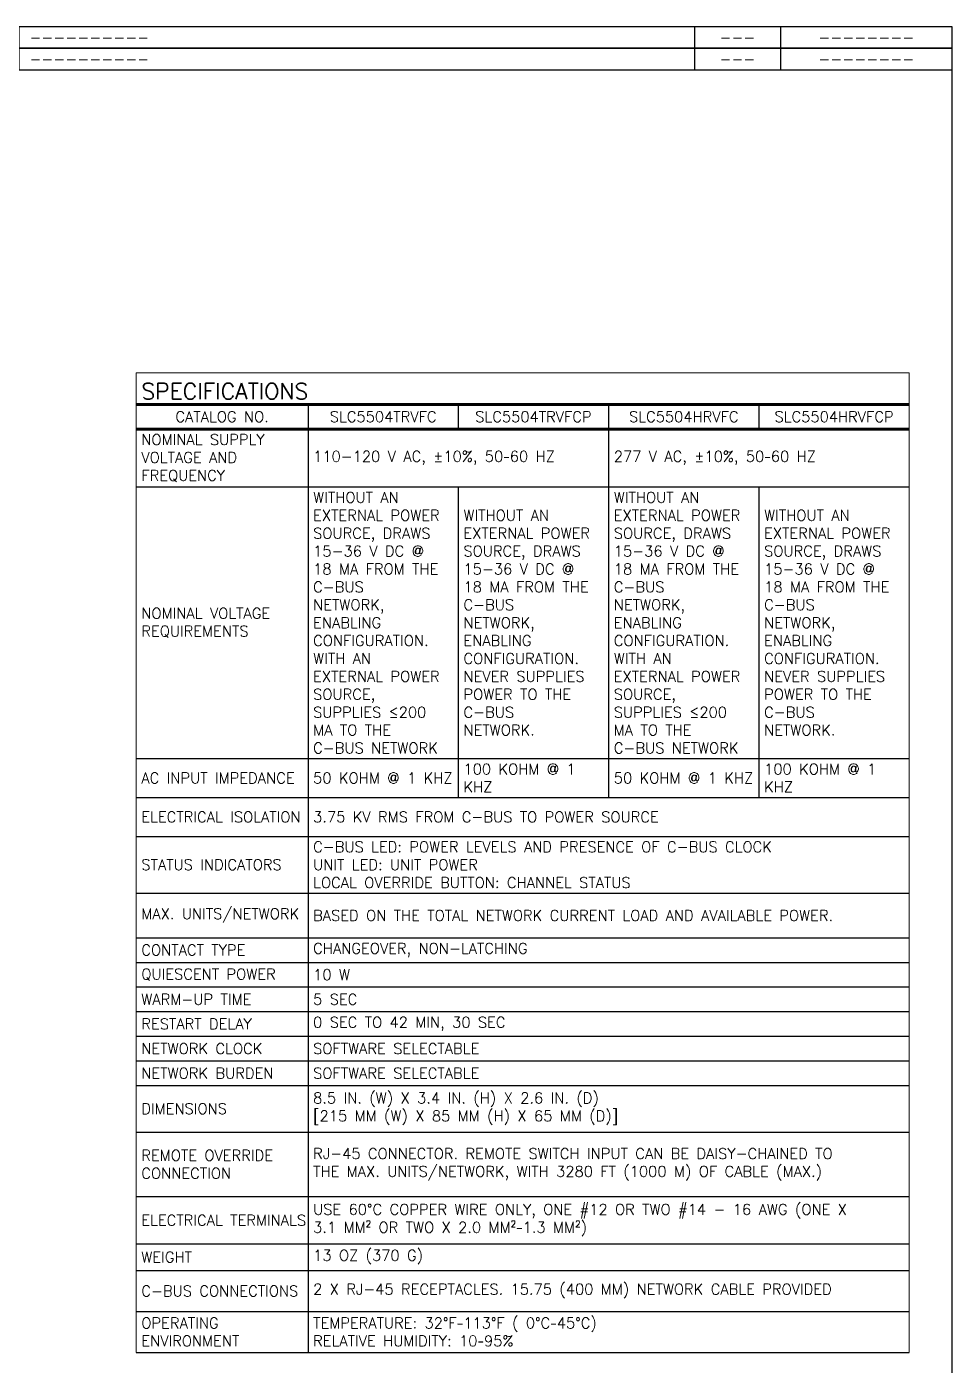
# Paper-space layout 'ARCH-D(24x36)' of a CAD drawing. Header units: inches. Extents: x 0.1 to 35.7, y 0.1 to 23.7.
# Drawn here: x 24.9 to 35.67, y 8.09 to 23.68 of the extents above; entities that cross this region are included whole.
import ezdxf
from ezdxf.enums import TextEntityAlignment as Align

# ---------------------------------------------------------------- set-up
doc = ezdxf.new("R2010")
doc.units = ezdxf.units.IN
doc.header["$MEASUREMENT"] = 0
for name, color, linetype in [('SHEET-REV', 7, 'Continuous'), ('SHEET-TITLE', 7, 'Continuous'), ('TEXT-ANNO', 7, 'Continuous')]:
    doc.layers.add(name, color=color, linetype=linetype)
doc.styles.add('1-8', font='romans.shx', dxfattribs={"height": 0.125})
doc.styles.add('3-16', font='romans.shx', dxfattribs={"height": 0.1875})

# ---------------------------------------------------------------- blocks, each defined once
blk = doc.blocks.new('REV-BLOCK-ATTR')
for p, q in [((1, 0), (1, -0.25)), ((8.867, 0), (8.867, -0.25)), ((9.867, 0), (9.867, -0.25))]:
    blk.add_line(p, q)
blk.add_lwpolyline([(0, -0.25), (11.867, -0.25), (11.867, 0), (0, 0)], close=True)
at = {"style": '1-8', "flags": 8}
for tag, p in [('REV', (0.5, -0.125)), ('BY', (9.367, -0.125)), ('DATE', (10.867, -0.125))]:
    blk.add_attdef(tag, text='', height=0.125, dxfattribs=at).set_placement(p, align=Align.MIDDLE_CENTER)
blk.add_attdef('DESC', text='', height=0.125, dxfattribs=at).set_placement((1.125, -0.125), align=Align.MIDDLE_LEFT)
blk = doc.blocks.new('*T77')
at = {"layer": 'Defpoints', "color": 8, "linetype": 'ByBlock', "lineweight": 0, "transparency": 16777216}
for p, q in [((0, 0), (9, 0)), ((0, 0), (0, -11.407)), ((9, 0), (9, -11.407))]:
    blk.add_line(p, q, dxfattribs=at)
at = {"layer": 'TEXT-ANNO', "color": 0, "linetype": 'ByBlock', "lineweight": 100, "transparency": 16777216}
for p, q in [((0, -0.37), (2, -0.37)), ((2, -0.37), (9, -0.37)), ((0, -0.657), (9, -0.657))]:
    blk.add_line(p, q, dxfattribs=at)
at = {"layer": 'TEXT-ANNO', "color": 0, "linetype": 'ByBlock', "lineweight": -2, "transparency": 16777216}
for p, q in [((2, -0.37), (2, -0.657)), ((3.75, -0.37), (3.75, -0.657)), ((5.5, -0.37), (5.5, -0.657)), ((7.25, -0.37), (7.25, -0.657)), ((2, -0.657), (2, -11.407)), ((5.5, -0.657), (5.5, -4.945)), ((0, -1.33), (9, -1.33)), ((3.75, -1.33), (3.75, -4.945)), ((7.25, -1.33), (7.25, -4.945)), ((0, -4.492), (9, -4.492)), ((0, -4.945), (9, -4.945)), ((0, -5.399), (9, -5.399)), ((0, -6.06), (9, -6.06)), ((0, -6.579), (9, -6.579)), ((0, -6.866), (9, -6.866)), ((0, -7.152), (9, -7.152)), ((0, -7.439), (9, -7.439)), ((0, -7.726), (9, -7.726)), ((0, -8.012), (9, -8.012)), ((0, -8.299), (9, -8.299)), ((0, -8.842), (9, -8.842)), ((0, -9.593), (9, -9.593)), ((0, -10.143), (9, -10.143)), ((0, -10.453), (9, -10.453)), ((0, -10.93), (9, -10.93)), ((0, -11.407), (9, -11.407))]:
    blk.add_line(p, q, dxfattribs=at)
at = {"layer": 'TEXT-ANNO', "transparency": 16777216}
for s, insert, char_height, width, attachment_point, style in [('SPECIFICATIONS', (0.06, -0.31), 0.1875, 8.88, 7, '3-16'), ('CATALOG NO.', (1, -0.513), 0.125, 1.88, 5, '1-8'), ('SLC5504TRVFC', (2.875, -0.513), 0.125, 1.63, 5, '1-8'), ('SLC5504TRVFCP', (4.625, -0.513), 0.125, 1.63, 5, '1-8'), ('SLC5504HRVFC', (6.375, -0.513), 0.125, 1.63, 5, '1-8'), ('SLC5504HRVFCP', (8.125, -0.513), 0.125, 1.63, 5, '1-8'), ('NOMINAL SUPPLY VOLTAGE AND FREQUENCY', (0.06, -0.993), 0.125, 1.88, 4, '1-8'), ('110-120 V AC, ±10%, 50–60 HZ', (2.06, -0.993), 0.125, 3.38, 4, '1-8'), ('277 V AC, ±10%, 50–60 HZ', (5.56, -0.993), 0.125, 3.38, 4, '1-8'), ('WITHOUT AN EXTERNAL POWER SOURCE, DRAWS 15-36 V DC @ 18 MA FROM THE C-BUS NETWORK, ENABLING CONFIGURATION.^JWITH AN EXTERNAL POWER SOURCE, SUPPLIES ≤200 MA TO THE C-BUS NETWORK', (2.06, -2.911), 0.125, 1.63, 4, '1-8'), ('WITHOUT AN EXTERNAL POWER SOURCE, DRAWS 15-36 V DC @ 18 MA FROM THE C-BUS NETWORK, ENABLING CONFIGURATION.^JWITH AN EXTERNAL POWER SOURCE, SUPPLIES ≤200 MA TO THE C-BUS NETWORK', (5.56, -2.911), 0.125, 1.63, 4, '1-8'), ('WITHOUT AN EXTERNAL POWER SOURCE, DRAWS 15-36 V DC @ 18 MA FROM THE C-BUS NETWORK, ENABLING CONFIGURATION.^JNEVER SUPPLIES POWER TO THE C-BUS NETWORK.', (3.81, -2.911), 0.125, 1.63, 4, '1-8'), ('WITHOUT AN EXTERNAL POWER SOURCE, DRAWS 15-36 V DC @ 18 MA FROM THE C-BUS NETWORK, ENABLING CONFIGURATION.^JNEVER SUPPLIES POWER TO THE C-BUS NETWORK.', (7.31, -2.911), 0.125, 1.63, 4, '1-8'), ('NOMINAL VOLTAGE REQUIREMENTS', (0.06, -2.911), 0.125, 1.88, 4, '1-8'), ('AC INPUT IMPEDANCE', (0.06, -4.719), 0.125, 1.88, 4, '1-8'), ('50 KOHM @ 1 KHZ', (2.06, -4.719), 0.125, 1.63, 4, '1-8'), ('100 KOHM @ 1 KHZ', (3.81, -4.719), 0.125, 1.63, 4, '1-8'), ('50 KOHM @ 1 KHZ', (5.56, -4.719), 0.125, 1.63, 4, '1-8'), ('100 KOHM @ 1 KHZ', (7.31, -4.719), 0.125, 1.63, 4, '1-8'), ('ELECTRICAL ISOLATION', (0.06, -5.172), 0.125, 1.88, 4, '1-8'), ('3.75 KV RMS FROM C-BUS TO POWER SOURCE', (2.06, -5.172), 0.125, 6.88, 4, '1-8'), ('C-BUS LED: POWER LEVELS AND PRESENCE OF C-BUS CLOCK\\PUNIT LED: UNIT POWER\\PLOCAL OVERRIDE BUTTON: CHANNEL STATUS', (2.06, -5.729), 0.125, 6.88, 4, '1-8'), ('STATUS INDICATORS', (0.06, -5.729), 0.125, 1.88, 4, '1-8'), ('MAX. UNITS/NETWORK', (0.06, -6.32), 0.125, 1.88, 4, '1-8'), ('BASED ON THE TOTAL NETWORK CURRENT LOAD AND AVAILABLE POWER.', (2.06, -6.32), 0.125, 6.88, 4, '1-8'), ('CONTACT TYPE', (0.06, -6.722), 0.125, 1.88, 4, '1-8'), ('CHANGEOVER, NON-LATCHING', (2.06, -6.722), 0.125, 6.88, 4, '1-8'), ('QUIESCENT POWER', (0.06, -7.009), 0.125, 1.88, 4, '1-8'), ('10 W', (2.06, -7.009), 0.125, 6.88, 4, '1-8'), ('WARM-UP TIME', (0.06, -7.296), 0.125, 1.88, 4, '1-8'), ('5 SEC', (2.06, -7.296), 0.125, 6.88, 4, '1-8'), ('RESTART DELAY', (0.06, -7.582), 0.125, 1.88, 4, '1-8'), ('0 SEC TO 42 MIN, 30 SEC', (2.06, -7.582), 0.125, 6.88, 4, '1-8'), ('NETWORK CLOCK', (0.06, -7.869), 0.125, 1.88, 4, '1-8'), ('SOFTWARE SELECTABLE', (2.06, -7.869), 0.125, 6.88, 4, '1-8'), ('NETWORK BURDEN', (0.06, -8.156), 0.125, 1.88, 4, '1-8'), ('SOFTWARE SELECTABLE', (2.06, -8.156), 0.125, 6.88, 4, '1-8'), ('8.5 IN. (W) X 3.4 IN. (H) X 2.6 IN. (D)\\P[215 MM (W) X 85 MM (H) X 65 MM (D)]', (2.06, -8.57), 0.125, 6.88, 4, '1-8'), ('DIMENSIONS', (0.06, -8.57), 0.125, 1.88, 4, '1-8'), ('RJ-45 CONNECTOR. REMOTE SWITCH INPUT CAN BE DAISY-CHAINED TO THE MAX. UNITS/NETWORK, WITH 3280 FT (1000 M) OF CABLE (MAX.)', (2.06, -9.217), 0.125, 6.88, 4, '1-8'), ('REMOTE OVERRIDE CONNECTION', (0.06, -9.217), 0.125, 1.88, 4, '1-8'), ('USE 60°C COPPER WIRE ONLY, ONE #12 OR TWO #14 - 16 AWG (ONE X 3.1 MM² OR TWO X 2.0 MM²–1.3 MM²)', (2.06, -9.868), 0.125, 6.88, 4, '1-8'), ('ELECTRICAL TERMINALS', (0.06, -9.868), 0.125, 1.88, 4, '1-8'), ('WEIGHT', (0.06, -10.298), 0.125, 1.88, 4, '1-8'), ('13 OZ (370 G)', (2.06, -10.298), 0.125, 6.88, 4, '1-8'), ('2 X RJ-45 RECEPTACLES. 15.75 (400 MM) NETWORK CABLE PROVIDED', (2.06, -10.692), 0.125, 6.88, 4, '1-8'), ('C-BUS CONNECTIONS', (0.06, -10.692), 0.125, 1.88, 4, '1-8'), ('OPERATING ENVIRONMENT', (0.06, -11.169), 0.125, 1.88, 4, '1-8'), ('TEMPERATURE: 32°F–113°F ( 0°C–45°C)\\PRELATIVE HUMIDITY: 10–95%', (2.06, -11.169), 0.125, 6.88, 4, '1-8')]:
    blk.add_mtext(s, dxfattribs=dict(at, insert=insert, char_height=char_height, width=width, attachment_point=attachment_point, style=style))

psp = doc.layouts.new('ARCH-D(24x36)')

# ---------------------------------------------------------------- linework, layer by layer
at = {"layer": 'SHEET-TITLE'}
psp.add_lwpolyline([(0.075, 0.075), (35.675, 0.075), (35.675, 23.675), (0.075, 23.675)], close=True, dxfattribs=at)

# ---------------------------------------------------------------- block references
psp.add_blockref('*T77', (26.175, 19.647))
at = {"layer": 'SHEET-REV'}
ref = psp.add_blockref('REV-BLOCK-ATTR', (23.808, 23.675), dxfattribs=at)
ref.add_attrib('REV', '-', dxfattribs={"layer": '0', "height": 0.125, "style": '1-8'}).set_placement((24.308, 23.55), align=Align.MIDDLE_CENTER)
ref.add_attrib('DESC', '----------', dxfattribs={"layer": '0', "height": 0.125, "style": '1-8'}).set_placement((24.933, 23.55), align=Align.MIDDLE_LEFT)
ref.add_attrib('BY', '---', dxfattribs={"layer": '0', "height": 0.125, "style": '1-8'}).set_placement((33.175, 23.55), align=Align.MIDDLE_CENTER)
ref.add_attrib('DATE', '--------', dxfattribs={"layer": '0', "height": 0.125, "style": '1-8'}).set_placement((34.675, 23.55), align=Align.MIDDLE_CENTER)
ref = psp.add_blockref('REV-BLOCK-ATTR', (23.808, 23.425), dxfattribs=at)
ref.add_attrib('REV', '-', dxfattribs={"layer": '0', "height": 0.125, "style": '1-8'}).set_placement((24.308, 23.3), align=Align.MIDDLE_CENTER)
ref.add_attrib('DESC', '----------', dxfattribs={"layer": '0', "height": 0.125, "style": '1-8'}).set_placement((24.933, 23.3), align=Align.MIDDLE_LEFT)
ref.add_attrib('BY', '---', dxfattribs={"layer": '0', "height": 0.125, "style": '1-8'}).set_placement((33.175, 23.3), align=Align.MIDDLE_CENTER)
ref.add_attrib('DATE', '--------', dxfattribs={"layer": '0', "height": 0.125, "style": '1-8'}).set_placement((34.675, 23.3), align=Align.MIDDLE_CENTER)

doc.saveas('drawing.dxf')
